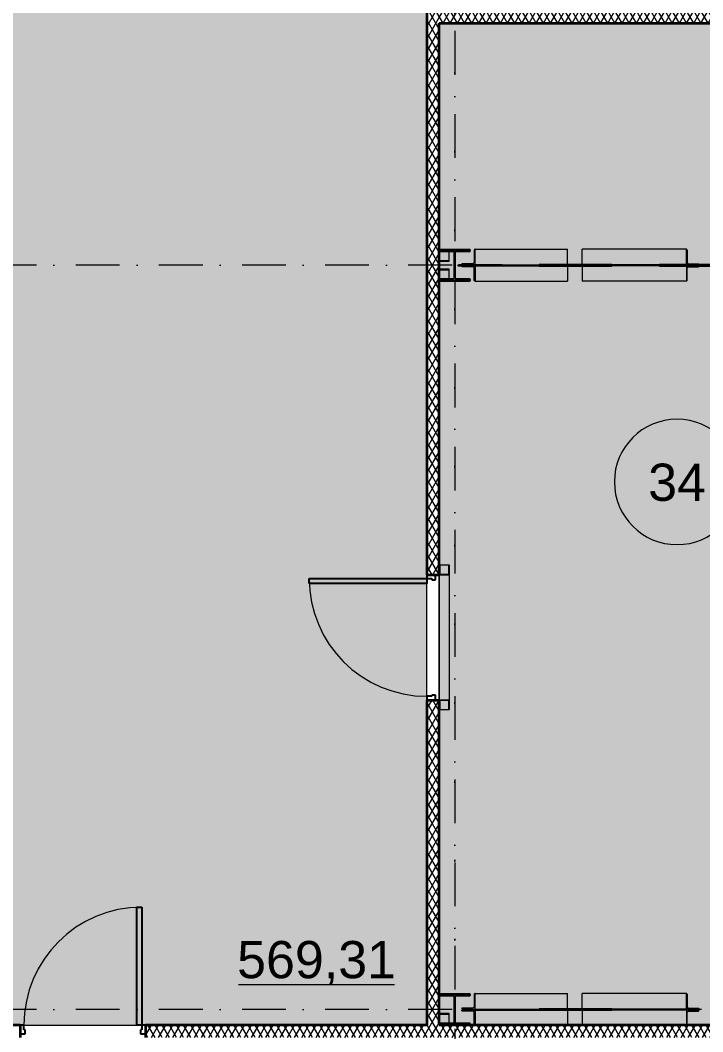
# Model space of a CAD drawing. Header units: millimetres. Extents: x -10605 to 103276, y -15987 to 52426.
# Drawn here: x 90495 to 96000, y 11821 to 19975 of the extents above; entities that cross this region are included whole.
import ezdxf
from ezdxf.enums import TextEntityAlignment as Align

# ---------------------------------------------------------------- set-up
doc = ezdxf.new("R2010")
doc.units = ezdxf.units.MM
doc.header["$MEASUREMENT"] = 0
doc.linetypes.add('Dot & Dashed', pattern=[670.277762, 352.777767, -176.388884, 0, -141.111112])
doc.linetypes.add('Крупный пунктир', pattern=[634.99999, 0, -634.99999])
for name, color, linetype in [('Двери Archicad', 7, 'Continuous'), ('Зоны', 7, 'Continuous'), ('Металлический каркас здания', 7, 'Continuous'), ('Оси', 7, 'Continuous'), ('Стены', 7, 'Continuous')]:
    doc.layers.add(name, color=color, linetype=linetype)
for name, color, linetype, lineweight in [('Двери Archicad_Ном._пера__3', 7, 'Continuous', 0), ('Двери Archicad_Ном._пера__97', 7, 'Continuous', 35), ('Двери Archicad_Ном._пера__98', 7, 'Continuous', 25), ('Зоны_Ном._пера__87', 154, 'Continuous', 0), ('Металлический каркас здания_Ном._пера__98', 7, 'Continuous', 25), ('Металлический каркас здания_Ном._пера__99', 7, 'Continuous', 15), ('Оси_Ном._пера__200', 7, 'Continuous', 0), ('Паспорта Зон Archicad_Ном._пера__100', 7, 'Continuous', 9), ('Стены _Ном._пера__97', 7, 'Continuous', 35), ('Стены _Ном._пера__98', 7, 'Continuous', 25)]:
    doc.layers.add(name, color=color, linetype=linetype, lineweight=lineweight)
doc.layers.add('Зоны_Ном._пера__2', color=7, linetype='Continuous', lineweight=0, true_color=0xc2747474)
doc.styles.add('РЎР“Р•РќР•Р\xa0РР\xa0_РЎРўРР›Р¬_1', font='arial.ttf')
pattern_1 = [(60, (0, 0), (-43.30127, 25), []), (120, (0, 0), (43.30127, 25), [])]
pattern_2 = [(90, (0, 0), (-60, 0), [])]

# ---------------------------------------------------------------- blocks, each defined once
blk = doc.blocks.new('Однопольная Дверь 27')
at = {"layer": 'Двери Archicad_Ном._пера__3', "color": 7, "linetype": 'Continuous', "lineweight": 0}
blk.add_arc((475, 0), 950, 90, 180, dxfattribs=at)
at = {"layer": 'Двери Archicad_Ном._пера__97', "color": 7, "linetype": 'Continuous', "lineweight": 35}
for p, q in [((-505, 0), (-505, -70)), ((-505, 0), (-505, -70)), ((505, 0), (505, -70)), ((505, 0), (505, -70)), ((-505, -70), (-505, -100)), ((505, -70), (505, -100))]:
    blk.add_line(p, q, dxfattribs=at)
at = {"layer": 'Двери Archicad_Ном._пера__98', "color": 7, "linetype": 'Continuous', "lineweight": 25}
for p, q in [((435, 0), (435, 950)), ((435, 950), (475, 950)), ((475, 950), (475, 0)), ((-475, 0), (-505, 0)), ((-505, 0), (-505, -70)), ((-475, -40), (-475, 0)), ((475, 0), (435, 0)), ((505, 0), (475, 0)), ((475, 0), (475, -40)), ((505, -70), (505, 0)), ((-505, -70), (-465, -70)), ((-465, -40), (-475, -40)), ((-465, -70), (-465, -40)), ((475, -40), (465, -40)), ((465, -40), (465, -70)), ((465, -70), (505, -70))]:
    blk.add_line(p, q, dxfattribs=at)
blk = doc.blocks.new('Стена_7', base_point=(93825, 28225))
at = {"layer": 'Стены', "linetype": 'Continuous', "lineweight": 0, "true_color": 0x000000}
h = blk.add_hatch(dxfattribs=at)
h.set_pattern_fill('Batt_Insulation__3_', color=18, style=0, pattern_type=2)
h.set_pattern_definition(pattern_1)
h.paths.add_polyline_path([(93775, 15505), (93875, 15505), (93875, 24495), (93775, 24495)])
h = blk.add_hatch(dxfattribs=at)
h.set_pattern_fill('Batt_Insulation__3_', color=18, style=0, pattern_type=2)
h.set_pattern_definition(pattern_1)
h.paths.add_polyline_path([(93775, 11875), (93875, 11875), (93875, 14495), (93775, 14495)])
at = {"layer": 'Стены _Ном._пера__97', "color": 7, "linetype": 'Continuous', "lineweight": 35}
for p, q in [((93775, 15505), (93845, 15505)), ((93845, 15505), (93875, 15505)), ((93775, 14495), (93845, 14495)), ((93845, 14495), (93875, 14495))]:
    blk.add_line(p, q, dxfattribs=at)
at = {"layer": 'Стены _Ном._пера__97', "color": 7, "linetype": 'Continuous', "lineweight": 35, "flags": 128}
for points in [[(93775, 24495), (93775, 15505)], [(93875, 15505), (93875, 19950)], [(93775, 14495), (93775, 11875)], [(93875, 11875), (93875, 14495)]]:
    blk.add_lwpolyline(points, dxfattribs=at)
at = {"layer": 'Двери Archicad', "color": 7, "linetype": 'Continuous', "lineweight": 50, "zscale": 1000, "rotation": 90}
blk.add_blockref('Однопольная Дверь 27', (93775, 15000), dxfattribs=at)
blk = doc.blocks.new('Колонна SHS ГК 27')
at = {"layer": 'Металлический каркас здания_Ном._пера__99', "linetype": 'Continuous', "lineweight": 0, "true_color": 0xffffff}
h = blk.add_hatch(dxfattribs=at)
h.set_pattern_fill('Barabбs_tйglakц_бllу', style=0, pattern_type=2)
h.set_pattern_definition(pattern_2)
h.paths.add_polyline_path([(-40, -40), (40, -40), (40, 40), (-40, 40)])
h.paths.add_polyline_path([(-36.4, -36.4), (-36.4, 36.4), (36.4, 36.4), (36.4, -36.4)], flags=0)
at = {"layer": 'Металлический каркас здания_Ном._пера__99', "color": 7, "linetype": 'Continuous', "lineweight": 15}
for p, q in [((40, 40), (-40, 40)), ((-40, 40), (-40, -40)), ((-36.4, -36.4), (-36.4, 36.4)), ((-36.4, 36.4), (36.4, 36.4)), ((36.4, 36.4), (36.4, -36.4)), ((40, -40), (40, 40)), ((-40, -40), (40, -40)), ((36.4, -36.4), (-36.4, -36.4))]:
    blk.add_line(p, q, dxfattribs=at)
blk = doc.blocks.new('Труба Квадратного Сечения ГК SHS 27')
at = {"layer": 'Металлический каркас здания_Ном._пера__99', "color": 7, "linetype": 'Continuous', "lineweight": 15}
for p, q in [((505, 40), (0, 40)), ((0, 40), (0, 0)), ((0, 0), (0, -40)), ((1010, 40), (505, 40)), ((1010, 0), (1010, 40)), ((1010, -40), (1010, 0)), ((0, -40), (505, -40)), ((505, -40), (1010, -40))]:
    blk.add_line(p, q, dxfattribs=at)
blk = doc.blocks.new('Техническое помещение_34_34', base_point=(95908.3, 16000))
at = {"layer": 'Зоны_Ном._пера__87', "linetype": 'Continuous', "lineweight": 0, "true_color": 0x001020}
blk.add_hatch(color=168, dxfattribs=at).paths.add_polyline_path([(98125, 11875), (98125, 19950), (93875, 19950), (93875, 11875)])
at = {"layer": 'Паспорта Зон Archicad_Ном._пера__100', "color": 7, "linetype": 'Continuous', "lineweight": 9}
blk.add_line((96690.2, 12314.2), (97719.8, 12314.2), dxfattribs=at)
for start, end in [(0, 180), (180, 0)]:
    blk.add_arc((95792.5, 16253.2), 505.7, start, end, dxfattribs=at)
at = {"layer": 'Паспорта Зон Archicad_Ном._пера__100', "color": 7, "lineweight": 9, "style": 'РЎР“Р•РќР•Р\xa0РР\xa0_РЎРўРР›Р¬_1'}
for tag, p in [('ROOM_NUMBER', (95792.5, 16250.6)), ('ROOM_AREA', (97205, 12513.6))]:
    blk.add_attdef(tag, text='', height=300, dxfattribs=at).set_placement(p, align=Align.MIDDLE_CENTER)
blk = doc.blocks.new('Холл_37_39', base_point=(73310.1, 16744.9))
at = {"layer": 'Зоны_Ном._пера__2', "linetype": 'Continuous', "lineweight": 0, "true_color": 0x1d1d1d}
h = blk.add_hatch(color=250, dxfattribs=at)
h.paths.add_polyline_path([(93775, 11875), (93775, 28125), (51875, 28125), (51875, 11875)])
h.paths.add_polyline_path([(58125, 18125), (58125, 21875), (87875, 21875), (87875, 18125)], flags=0)
at = {"layer": 'Паспорта Зон Archicad_Ном._пера__100', "color": 7, "linetype": 'Continuous', "lineweight": 9}
blk.add_line((92255.9, 12202.8), (93514.3, 12202.8), dxfattribs=at)
at = {"layer": 'Паспорта Зон Archicad_Ном._пера__100', "color": 7, "lineweight": 9, "style": 'РЎР“Р•РќР•Р\xa0РР\xa0_РЎРўРР›Р¬_1'}
for tag, p in [('ROOM_NUMBER', (73310.1, 15496.5)), ('ROOM_AREA', (92885.1, 12402.2))]:
    blk.add_attdef(tag, text='', height=300, dxfattribs=at).set_placement(p, align=Align.MIDDLE_CENTER)
blk = doc.blocks.new('Перекрытие_12', base_point=(95650, 17996))
at = {"layer": 'Металлический каркас здания_Ном._пера__98', "color": 7, "linetype": 'Continuous', "lineweight": 25, "flags": 128}
blk.add_lwpolyline([(95650, 17996), (96350, 17996), (96350, 18003.7), (95650, 18003.7)], close=True, dxfattribs=at)
blk = doc.blocks.new('Перекрытие_13', base_point=(94030.3, 18004))
at = {"layer": 'Металлический каркас здания_Ном._пера__98', "color": 7, "linetype": 'Continuous', "lineweight": 25, "flags": 128}
blk.add_lwpolyline([(94030.3, 18004), (94380.3, 18004), (94380.3, 17996), (94030.3, 17996)], close=True, dxfattribs=at)
blk = doc.blocks.new('Морф_8')
at = {"layer": 'Стены _Ном._пера__98', "color": 7, "linetype": 'Continuous', "lineweight": 25, "flags": 128}
for points in [[(95265.6, 18004), (94679.1, 18004)], [(94679.1, 18004), (94679.1, 17996.3)], [(94679.1, 17996.3), (95265.6, 17996.3)], [(95265.6, 17996.3), (95265.6, 18004)]]:
    blk.add_lwpolyline(points, dxfattribs=at)
blk = doc.blocks.new('Морф_9')
at = {"layer": 'Стены _Ном._пера__98', "color": 7, "linetype": 'Continuous', "lineweight": 25, "flags": 128}
for points in [[(95265.6, 12004), (94679.1, 12004)], [(94679.1, 12004), (94679.1, 11996.3)], [(94679.1, 11996.3), (95265.6, 11996.3)], [(95265.6, 11996.3), (95265.6, 12004)]]:
    blk.add_lwpolyline(points, dxfattribs=at)
blk = doc.blocks.new('Стена_84', base_point=(51775, 11775))
at = {"layer": 'Стены', "linetype": 'Continuous', "lineweight": 0, "true_color": 0x000000}
h = blk.add_hatch(dxfattribs=at)
h.set_pattern_fill('Batt_Insulation__3_', color=18, style=0, pattern_type=2)
h.set_pattern_definition(pattern_1)
h.paths.add_polyline_path([(91505, 11875), (91505, 11775), (98125, 11775), (98125, 11875)])
at = {"layer": 'Стены _Ном._пера__97', "color": 7, "linetype": 'Continuous', "lineweight": 35}
for p, q in [((90495, 11875), (90495, 11805)), ((91505, 11875), (91505, 11805))]:
    blk.add_line(p, q, dxfattribs=at)
at = {"layer": 'Стены _Ном._пера__97', "color": 7, "linetype": 'Continuous', "lineweight": 35, "flags": 128}
for points in [[(90495, 11875), (85505, 11875)], [(93775, 11875), (91505, 11875)], [(98125, 11875), (93875, 11875)]]:
    blk.add_lwpolyline(points, dxfattribs=at)
at = {"layer": 'Двери Archicad', "color": 7, "linetype": 'Continuous', "lineweight": 50, "zscale": 1000}
blk.add_blockref('Однопольная Дверь 27', (91000, 11875), dxfattribs=at)
blk = doc.blocks.new('Стена_86', base_point=(93825, 20000))
at = {"layer": 'Стены', "linetype": 'Continuous', "lineweight": 0, "true_color": 0x000000}
h = blk.add_hatch(dxfattribs=at)
h.set_pattern_fill('Batt_Insulation__3_', color=18, style=0, pattern_type=2)
h.set_pattern_definition(pattern_1)
h.paths.add_polyline_path([(93875, 19950), (98125, 19950), (98125, 20050), (93875, 20050)])
at = {"layer": 'Стены _Ном._пера__97', "color": 7, "linetype": 'Continuous', "lineweight": 35, "flags": 128}
for points in [[(98125, 20050), (93875, 20050)], [(93875, 19950), (98125, 19950)]]:
    blk.add_lwpolyline(points, dxfattribs=at)
blk = doc.blocks.new('Колонна Универсальная 27')
at = {"layer": 'Металлический каркас здания_Ном._пера__98', "linetype": 'Continuous', "lineweight": 0, "true_color": 0xffffff}
h = blk.add_hatch(dxfattribs=at)
h.set_pattern_fill('Barabбs_tйglakц_бllу', style=0, pattern_type=2)
h.set_pattern_definition(pattern_2)
h.paths.add_polyline_path([(-125, -125), (125, -125), (125, -113), (4, -113), (4, 113), (125, 113), (125, 125), (-125, 125), (-125, 113), (-4, 113), (-4, -113), (-125, -113)])
at = {"layer": 'Металлический каркас здания_Ном._пера__98', "color": 7, "linetype": 'Continuous', "lineweight": 25}
for p, q in [((125, 125), (-125, 125)), ((-125, 125), (-125, 113)), ((-125, 113), (-4, 113)), ((-4, 113), (-4, -113)), ((4, -113), (4, 113)), ((4, 113), (125, 113)), ((125, 113), (125, 125)), ((-4, -113), (-125, -113)), ((-125, -113), (-125, -125)), ((-125, -125), (125, -125)), ((125, -113), (4, -113)), ((125, -125), (125, -113))]:
    blk.add_line(p, q, dxfattribs=at)
blk = doc.blocks.new('Стандартный Маркер Сетки')
at = {"layer": 'Оси_Ном._пера__200', "color": 7, "linetype": 'Dot & Dashed', "lineweight": 0}
blk.add_line((0, 0), (107805.4, 0), dxfattribs=at)
at = {"layer": 'Оси_Ном._пера__200', "color": 7, "lineweight": 0, "style": 'РЎР“Р•РќР•Р\xa0РР\xa0_РЎРўРР›Р¬_1'}
blk.add_attdef('AC_MarkerText_1', text='', height=300, dxfattribs=at).set_placement((108205.4, 150), align=Align.TOP_CENTER)
blk = doc.blocks.new('Двутавp К 26020-83 27_4')
at = {"layer": 'Металлический каркас здания_Ном._пера__98', "color": 7, "linetype": 'Крупный пунктир', "lineweight": 25}
blk.add_line((0, 0), (39750, 0), dxfattribs=at)
blk = doc.blocks.new('Морф_47')
at = {"layer": 'Металлический каркас здания_Ном._пера__99', "color": 7, "linetype": 'Continuous', "lineweight": 15, "flags": 128}
for points in [[(95026.8, 18004), (95026.8, 18129)], [(95867.4, 18129), (95026.8, 18129)], [(95867.4, 18004), (95867.4, 18129)], [(95867.4, 18129), (95868.6, 18129), (95872.4, 18127.1)], [(95872.4, 18127.1), (95874, 18122.5), (95874, 18025), (95877.2, 18015.8)], [(95867.4, 18004), (95026.8, 18004)], [(95970.9, 18004), (95867.4, 18004)], [(95877.2, 18015.8), (95884.8, 18012), (95965.5, 18012), (95969.3, 18010.1)], [(95969.3, 18010.1), (95970.9, 18005.5), (95970.9, 18004)]]:
    blk.add_lwpolyline(points, dxfattribs=at)
blk = doc.blocks.new('Морф_48')
at = {"layer": 'Металлический каркас здания_Ном._пера__99', "color": 7, "linetype": 'Continuous', "lineweight": 15, "flags": 128}
for points in [[(94158.1, 18127.1), (94156.4, 18122.5), (94156.4, 18025), (94153.2, 18015.8)], [(94163.3, 18129), (94162, 18129), (94158.1, 18127.1)], [(94163.3, 18004), (94163.3, 18129)], [(94163.3, 18129), (94909.8, 18129)], [(94909.8, 18004), (94909.8, 18129)], [(94057.7, 18010.1), (94056.1, 18005.5), (94056.1, 18004)], [(94056.1, 18004), (94163.3, 18004)], [(94153.2, 18015.8), (94145.3, 18012), (94061.7, 18012), (94057.7, 18010.1)], [(94163.3, 18004), (94909.8, 18004)]]:
    blk.add_lwpolyline(points, dxfattribs=at)
blk = doc.blocks.new('Морф_49')
at = {"layer": 'Металлический каркас здания_Ном._пера__99', "color": 7, "linetype": 'Continuous', "lineweight": 15, "flags": 128}
for points in [[(95867.4, 17996), (95026.8, 17996)], [(95026.8, 17996), (95026.8, 17871)], [(95867.4, 17996), (95867.4, 17871)], [(95970.9, 17996), (95867.4, 17996)], [(95872.4, 17872.9), (95874, 17877.5), (95874, 17975), (95877.2, 17984.2)], [(95877.2, 17984.2), (95884.8, 17988), (95965.5, 17988), (95969.3, 17989.9)], [(95969.3, 17989.9), (95970.9, 17994.5), (95970.9, 17996)], [(95867.4, 17871), (95026.8, 17871)], [(95867.4, 17871), (95868.6, 17871), (95872.4, 17872.9)]]:
    blk.add_lwpolyline(points, dxfattribs=at)
blk = doc.blocks.new('Морф_50')
at = {"layer": 'Металлический каркас здания_Ном._пера__99', "color": 7, "linetype": 'Continuous', "lineweight": 15, "flags": 128}
for points in [[(94057.7, 17989.9), (94056.1, 17994.5), (94056.1, 17996)], [(94056.1, 17996), (94163.3, 17996)], [(94153.2, 17984.2), (94145.3, 17988), (94061.7, 17988), (94057.7, 17989.9)], [(94158.1, 17872.9), (94156.4, 17877.5), (94156.4, 17975), (94153.2, 17984.2)], [(94163.3, 17996), (94909.8, 17996)], [(94163.3, 17996), (94163.3, 17871)], [(94909.8, 17996), (94909.8, 17871)], [(94163.3, 17871), (94162, 17871), (94158.1, 17872.9)], [(94163.3, 17871), (94909.8, 17871)]]:
    blk.add_lwpolyline(points, dxfattribs=at)
blk = doc.blocks.new('Морф_55')
at = {"layer": 'Металлический каркас здания_Ном._пера__99', "color": 7, "linetype": 'Continuous', "lineweight": 15, "flags": 128}
for points in [[(95026.8, 12004), (95026.8, 12129)], [(95867.4, 12129), (95026.8, 12129)], [(95867.4, 12004), (95867.4, 12129)], [(95867.4, 12129), (95868.6, 12129), (95872.4, 12127.1)], [(95872.4, 12127.1), (95874, 12122.5), (95874, 12025), (95877.2, 12015.8)], [(95867.4, 12004), (95026.8, 12004)], [(95970.9, 12004), (95867.4, 12004)], [(95877.2, 12015.8), (95884.8, 12012), (95965.5, 12012), (95969.3, 12010.1)], [(95969.3, 12010.1), (95970.9, 12005.5), (95970.9, 12004)]]:
    blk.add_lwpolyline(points, dxfattribs=at)
blk = doc.blocks.new('Морф_56')
at = {"layer": 'Металлический каркас здания_Ном._пера__99', "color": 7, "linetype": 'Continuous', "lineweight": 15, "flags": 128}
for points in [[(94158.1, 12127.1), (94156.4, 12122.5), (94156.4, 12025), (94153.2, 12015.8)], [(94163.3, 12129), (94162, 12129), (94158.1, 12127.1)], [(94163.3, 12004), (94163.3, 12129)], [(94163.3, 12129), (94909.8, 12129)], [(94909.8, 12004), (94909.8, 12129)], [(94057.7, 12010.1), (94056.1, 12005.5), (94056.1, 12004)], [(94056.1, 12004), (94163.3, 12004)], [(94153.2, 12015.8), (94145.3, 12012), (94061.7, 12012), (94057.7, 12010.1)], [(94163.3, 12004), (94909.8, 12004)]]:
    blk.add_lwpolyline(points, dxfattribs=at)
blk = doc.blocks.new('Морф_57')
at = {"layer": 'Металлический каркас здания_Ном._пера__99', "color": 7, "linetype": 'Continuous', "lineweight": 15, "flags": 128}
for points in [[(95867.4, 11996), (95026.8, 11996)], [(95026.8, 11996), (95026.8, 11871)], [(95867.4, 11996), (95867.4, 11871)], [(95970.9, 11996), (95867.4, 11996)], [(95877.2, 11984.2), (95884.8, 11988), (95965.5, 11988), (95969.3, 11989.9)], [(95969.3, 11989.9), (95970.9, 11994.5), (95970.9, 11996)], [(95872.4, 11872.9), (95874, 11877.5), (95874, 11975), (95877.2, 11984.2)], [(95867.4, 11871), (95026.8, 11871)], [(95867.4, 11871), (95868.6, 11871), (95872.4, 11872.9)]]:
    blk.add_lwpolyline(points, dxfattribs=at)
blk = doc.blocks.new('Морф_58')
at = {"layer": 'Металлический каркас здания_Ном._пера__99', "color": 7, "linetype": 'Continuous', "lineweight": 15, "flags": 128}
for points in [[(94057.7, 11989.9), (94056.1, 11994.5), (94056.1, 11996)], [(94056.1, 11996), (94163.3, 11996)], [(94153.2, 11984.2), (94145.3, 11988), (94061.7, 11988), (94057.7, 11989.9)], [(94163.3, 11996), (94909.8, 11996)], [(94163.3, 11996), (94163.3, 11871)], [(94909.8, 11996), (94909.8, 11871)], [(94158.1, 11872.9), (94156.4, 11877.5), (94156.4, 11975), (94153.2, 11984.2)], [(94163.3, 11871), (94162, 11871), (94158.1, 11872.9)], [(94163.3, 11871), (94909.8, 11871)]]:
    blk.add_lwpolyline(points, dxfattribs=at)
blk = doc.blocks.new('Стандартный Маркер Сетки_4')
at = {"layer": 'Оси_Ном._пера__200', "color": 7, "linetype": 'Dot & Dashed', "lineweight": 0}
blk.add_line((0, 0), (55187, 0), dxfattribs=at)
at = {"layer": 'Оси_Ном._пера__200', "color": 7, "lineweight": 0, "style": 'РЎР“Р•РќР•Р\xa0РР\xa0_РЎРўРР›Р¬_1'}
blk.add_attdef('AC_MarkerText_1', text='', height=300, rotation=90, dxfattribs=at).set_placement((55368.5, -68.6), align=Align.TOP_CENTER)

msp = doc.modelspace()

# ---------------------------------------------------------------- linework, layer by layer
at = {"layer": 'Зоны_Ном._пера__2', "color": 8, "linetype": 'Continuous', "lineweight": 0, "true_color": 0x747474, "flags": 128}
msp.add_lwpolyline([(93775.00014, 11875), (93775.00014, 28125.00005), (51875.00014, 28125.00005), (51875.00014, 11875)], close=True, dxfattribs=at)
at = {"layer": 'Зоны_Ном._пера__87', "color": 154, "linetype": 'Continuous', "lineweight": 0, "flags": 128}
msp.add_lwpolyline([(98125.00021, 11875), (98125.00021, 19950.00002), (93874.99986, 19950.00002), (93874.99986, 11875)], close=True, dxfattribs=at)

# ---------------------------------------------------------------- block references
at = {"layer": 'Зоны', "color": 7, "linetype": 'Continuous', "lineweight": 9}
ref = msp.add_blockref('Холл_37_39', (73310.14758, 16744.91508), dxfattribs=at)
ref.add_attrib('ROOM_AREA', '569,31', dxfattribs={"layer": 'Паспорта Зон Archicad_Ном._пера__100', "color": 7, "lineweight": 9, "height": 300, "style": 'РЎР“Р•РќР•Р\xa0РР\xa0_РЎРўРР›Р¬_1'}).set_placement((92885.14248, 12402.22106), align=Align.MIDDLE_CENTER)
msp.add_blockref('Техническое помещение_34_34', (95908.32674, 16000), dxfattribs=at).add_auto_attribs({'ROOM_NUMBER': '34', 'ROOM_AREA': '34,32'})
at = {"layer": 'Металлический каркас здания', "color": 7, "linetype": 'Continuous', "lineweight": 9, "zscale": 1000, "rotation": 270}
msp.add_blockref('Двутавp К 26020-83 27_4', (94000.00006, 39875.00005), dxfattribs=at)
at = {"layer": 'Металлический каркас здания', "linetype": 'Continuous', "lineweight": 0}
for name in ['Морф_48', 'Морф_47', 'Морф_50', 'Морф_49', 'Морф_56', 'Морф_55', 'Морф_58', 'Морф_57']:
    msp.add_blockref(name, (0, 0), dxfattribs=at)
at = {"layer": 'Металлический каркас здания', "color": 7, "linetype": 'Continuous', "lineweight": 25}
for name, p in [('Перекрытие_13', (94030.31365, 18004.00044)), ('Перекрытие_12', (95649.99978, 17996.00021))]:
    msp.add_blockref(name, p, dxfattribs=at)
at = {"layer": 'Металлический каркас здания_Ном._пера__98', "color": 7, "linetype": 'Continuous', "lineweight": 25, "zscale": 1000, "rotation": 180}
for p in [(94000, 18000), (94000, 12000)]:
    msp.add_blockref('Колонна Универсальная 27', p, dxfattribs=at)
at = {"layer": 'Металлический каркас здания_Ном._пера__99', "color": 7, "linetype": 'Continuous', "lineweight": 15, "zscale": 1000, "rotation": 180}
for p in [(93915, 18073), (93915, 17927), (93915, 11927)]:
    msp.add_blockref('Колонна SHS ГК 27', p, dxfattribs=at)
at = {"layer": 'Металлический каркас здания_Ном._пера__99', "color": 7, "linetype": 'Continuous', "lineweight": 15, "xscale": -1, "zscale": 1000, "rotation": 270}
for name, p in [('Колонна SHS ГК 27', (93915, 15545.00004)), ('Труба Квадратного Сечения ГК SHS 27', (93915, 14495.00004)), ('Колонна SHS ГК 27', (93915, 14455.00004))]:
    msp.add_blockref(name, p, dxfattribs=at)
at = {"layer": 'Оси', "color": 8, "linetype": 'Continuous', "lineweight": 0, "true_color": 0x747474, "zscale": 1000, "rotation": 270}
msp.add_blockref('Стандартный Маркер Сетки_4', (94000, 40000.00005), dxfattribs=at)
at = {"layer": 'Оси', "color": 8, "linetype": 'Continuous', "lineweight": 0, "true_color": 0x747474, "xscale": -1, "zscale": 1000}
for p in [(98000.00007, 18000), (98000.00007, 12000)]:
    msp.add_blockref('Стандартный Маркер Сетки', p, dxfattribs=at)
at = {"layer": 'Стены', "color": 7, "lineweight": 35}
for name, p in [('Стена_7', (93825, 28225.00005)), ('Стена_86', (93825, 20000.00006)), ('Стена_84', (51775, 11775))]:
    msp.add_blockref(name, p, dxfattribs=at)
at = {"layer": 'Стены', "linetype": 'Continuous', "lineweight": 0}
for name in ['Морф_8', 'Морф_9']:
    msp.add_blockref(name, (0, 0), dxfattribs=at)

doc.saveas('drawing.dxf')
